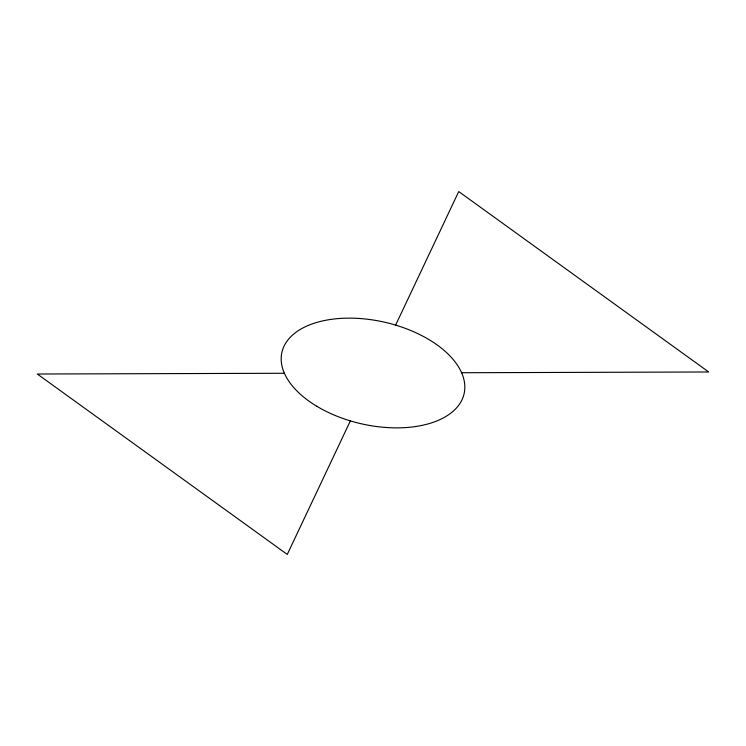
<?xml version="1.0" encoding="UTF-8"?>
<svg xmlns="http://www.w3.org/2000/svg" width="746" height="746" viewBox="0 0 746 746"><rect width="100%" height="100%" fill="white"/><g stroke="black" fill="none" stroke-linecap="round" stroke-linejoin="round"><path stroke-width="1.12" d="M350.368 420.893L287.275 554.437L37.3 374.016L284.394 373.27M395.632 325.107L458.725 191.563L708.7 371.984L461.606 372.73M316.836 406.29A93.418 52.108 12.8 0 0 464.003 394.121A93.418 52.108 12.8 0 0 338.162 318.589A93.418 52.108 12.8 0 0 316.836 406.29"/></g></svg>
